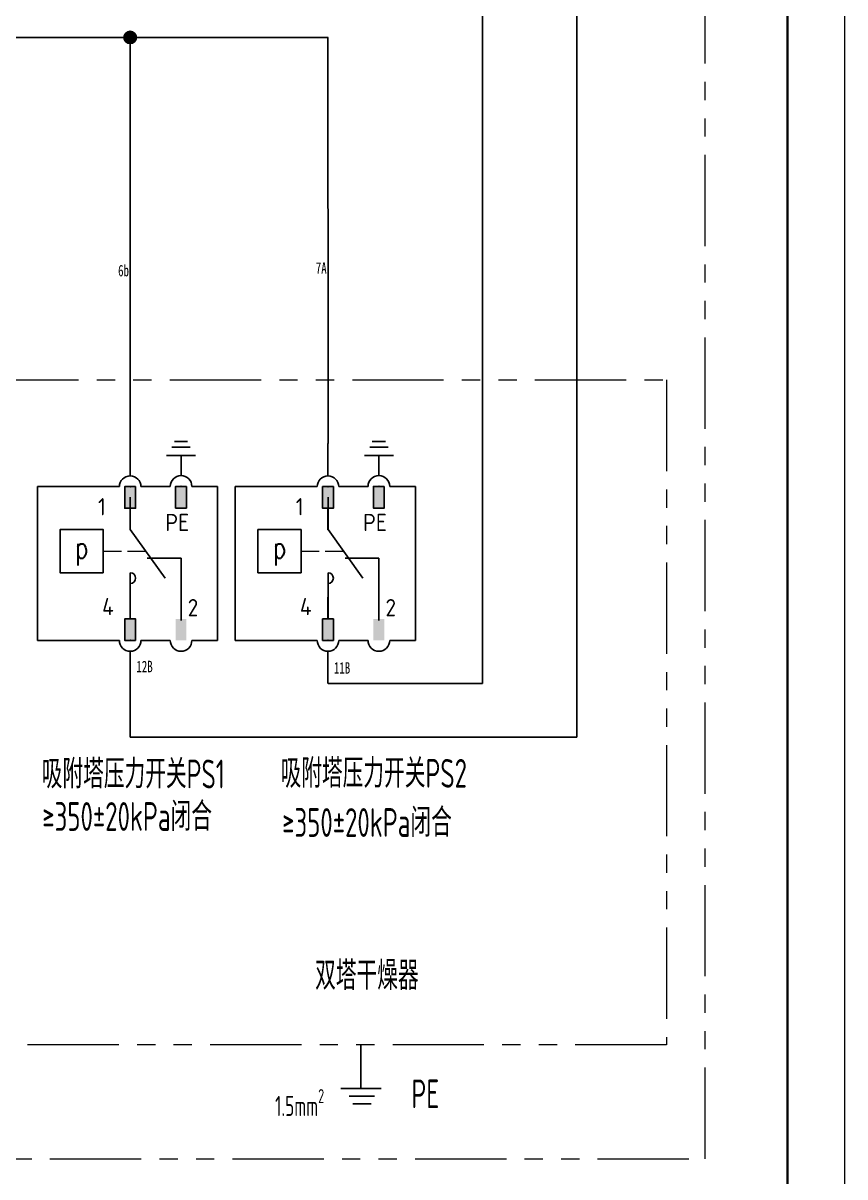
# Model space of a CAD drawing. Header units: millimetres. Extents: x 0 to 841, y 0 to 594.
# Drawn here: x 697.1 to 840, y 114.3 to 315 of the extents above; entities that cross this region are included whole.
import ezdxf
from ezdxf.enums import TextEntityAlignment as Align

# ---------------------------------------------------------------- set-up
doc = ezdxf.new("R2010")
doc.units = ezdxf.units.MM
for name, pattern in [('CENTER2', [12, 7, -1, 1, -1, 1, -1]), ('PHANTOM2', [31.75, 15.875, -3.175, 3.175, -3.175, 3.175, -3.175]), ('虚线', [2, 1, -1])]:
    doc.linetypes.add(name, pattern=pattern)
for name, color, linetype, lineweight in [('AM_3', 3, '虚线', 13), ('BLK_0.5mm^2', 7, 'Continuous', 18), ('MISC', 2, 'Continuous', 18), ('双点划线', 6, 'CENTER2', 18), ('尺寸线层', 3, 'Continuous', 13), ('标注', 3, 'Continuous', 18), ('粗实线层', 7, 'Continuous', 25)]:
    doc.layers.add(name, color=color, linetype=linetype, lineweight=lineweight)
doc.layers.add('触点标识', color=11, linetype='Continuous')
doc.styles.add('PIN', font='simplex.shx', dxfattribs={"width": 0.75, "bigfont": 'gbcbig.shx'})
doc.styles.add('WD_IEC', font='isocp2.shx', dxfattribs={"width": 0.9, "bigfont": 'gbcbig.shx'})
doc.styles.add('标准', font='isoct2.shx')
doc.styles.add('海泰标注样式', font='isocp.shx', dxfattribs={"width": 0.7, "bigfont": 'gbcbig.shx'})
doc.styles.add('海泰汉字样式', font='仿宋_GB2312.ttf', dxfattribs={"width": 0.7})

# ---------------------------------------------------------------- blocks, each defined once
blk = doc.blocks.new('NJHT-A1')
at = {"color": 7, "linetype": 'Continuous', "lineweight": 18}
blk.add_line((840, 0), (840, 594), dxfattribs=at)
at = {"color": 7, "linetype": 'Continuous', "lineweight": 35}
blk.add_line((830, 10), (830, 584), dxfattribs=at)
at = {"color": 2, "linetype": 'Continuous', "lineweight": 18, "style": '海泰汉字样式', "width": 0.6}
blk.add_attdef('5', text='', height=5, rotation=180, dxfattribs=at).set_placement((50, 578.5), align=Align.MIDDLE_CENTER)
at = {"color": 2, "linetype": 'Continuous', "lineweight": 18, "style": '海泰汉字样式'}
for tag, height, width, p in [('1', 5, 0.7, (805, 59.25)), ('2', 5, 0.7, (805, 51.75)), ('7', 5, 0.7, (755, 50.5)), ('3', 5, 0.6, (805, 38)), ('12', 3.5, 0.7, (668, 34.5)), ('13', 3.5, 0.6, (682, 34.5)), ('20', 3.5, 0.7, (708, 34.5)), ('21', 3.5, 0.6, (722, 34.5)), ('14', 3.5, 0.7, (668, 27.5)), ('15', 3.5, 0.6, (682, 27.5)), ('22', 3.5, 0.7, (708, 27.5)), ('23', 3.5, 0.6, (722, 27.5)), ('8', 3.5, 0.7, (762, 22.5)), ('9', 3.5, 0.7, (774, 22.5)), ('4', 5, 0.6, (805, 22.5)), ('16', 3.5, 0.7, (668, 20.5)), ('17', 3.5, 0.6, (682, 20.5)), ('24', 3.5, 0.7, (708, 20.5)), ('25', 3.5, 0.6, (722, 20.5)), ('18', 3.5, 0.7, (668, 13.5)), ('19', 3.5, 0.6, (682, 13.5)), ('26', 3.5, 0.7, (708, 13.5)), ('27', 3.5, 0.6, (722, 13.5)), ('11', 3.5, 0.7, (742.5, 13.5)), ('10', 3.5, 0.7, (767.5, 13.5)), ('6', 3.5, 0.7, (811.57, 13.5))]:
    blk.add_attdef(tag, text='', height=height, dxfattribs=dict(at, width=width)).set_placement(p, align=Align.MIDDLE_CENTER)
blk = doc.blocks.new('bfcgb')
blk.add_hatch(color=256).paths.add_polyline_path([(1495.06, 338, 1), (1492.9, 338, 1)])
blk.add_circle((1493.98, 338), 1.08)
blk = doc.blocks.new('gwae')
blk.add_hatch(color=256).paths.add_polyline_path([(413.18, 275.01), (413.18, 278.76), (411.3, 278.76), (411.3, 275.01)], flags=0)
for p, q in [((412.24, 286.26), (412.24, 280.64)), ((412.24, 275.01), (412.24, 271.26))]:
    blk.add_line(p, q)
blk.add_lwpolyline([(413.18, 278.76), (411.3, 278.76), (411.3, 275.01), (413.18, 275.01)], close=True)
blk.add_arc((412.24, 278.76), 1.88, 0, 180)
blk.add_point((412.24, 278.76))
blk = doc.blocks.new('ftest')
for points in [[(1925.35, -430.96), (1925.35, -427.21), (1923.47, -427.21), (1923.47, -430.96)], [(1925.35, -450.24), (1925.35, -453.99), (1923.47, -453.99), (1923.47, -450.24)]]:
    blk.add_hatch(color=256).paths.add_polyline_path(points, flags=0)
at = {"color": 2}
for p, q in [((1925.55, -419.39), (1923.27, -419.39)), ((1926, -420.37), (1922.82, -420.37)), ((1926.93, -421.83), (1921.89, -421.83))]:
    blk.add_line(p, q, dxfattribs=at)
for p, q in [((1924.41, -421.83), (1924.41, -425.34)), ((1913.69, -427.24), (1899.43, -427.24)), ((1899.43, -427.24), (1899.43, -453.99)), ((1917.44, -427.21), (1922.54, -427.21)), ((1926.29, -427.21), (1930.76, -427.21)), ((1930.76, -453.99), (1930.76, -427.21)), ((1915.57, -434.71), (1915.57, -429.09)), ((1915.57, -434.71), (1921.62, -443.15)), ((1918.54, -439.7), (1924.41, -439.7)), ((1924.41, -439.7), (1924.41, -450.5)), ((1915.57, -449.71), (1915.57, -442.21)), ((1915.57, -450.24), (1915.57, -446.49)), ((1899.43, -453.99), (1913.69, -453.99)), ((1917.44, -453.99), (1922.54, -453.99)), ((1926.29, -453.99), (1930.76, -453.99))]:
    blk.add_line(p, q)
for points in [[(1925.35, -427.21), (1923.47, -427.21), (1923.47, -430.96), (1925.35, -430.96)], [(1910.88, -442.21), (1910.88, -434.71), (1903.38, -434.71), (1903.38, -442.21)], [(1916.5, -453.99), (1914.63, -453.99), (1914.63, -450.24), (1916.5, -450.24)]]:
    blk.add_lwpolyline(points, close=True)
for centre, radius, start, end in [((1924.41, -427.21), 1.88, 0, 180), ((1915.57, -443.15), 0.938, 270, 90), ((1924.41, -453.99), 1.88, 180, 0)]:
    blk.add_arc(centre, radius, start, end)
for p in [(1924.41, -427.21), (1915.57, -453.99)]:
    blk.add_point(p)
at = {"layer": 'MISC'}
for p, q in [((1910.88, -438.46), (1914.04, -438.46)), ((1915.1, -438.46), (1918.26, -438.46))]:
    blk.add_line(p, q, dxfattribs=at)
blk.add_blockref('gwae', (1503.32, -706))
at = {"xscale": -1, "rotation": 180}
blk.add_blockref('gwae', (1503.32, -175.23), dxfattribs=at)
at = {"insert": (1907.13, -438.46), "char_height": 3.75, "width": 3.817, "attachment_point": 5, "style": 'PIN'}
blk.add_mtext('\\T1;p', dxfattribs=at)
at = {"layer": 'AM_3', "style": 'WD_IEC'}
for tag, p in [('1', (1911.31, -432.23)), ('PE', (1925.82, -434.97)), ('4', (1912.71, -449.59)), ('2', (1927.4, -449.79))]:
    blk.add_attdef(tag, text='', height=3, dxfattribs=at).set_placement(p, align=Align.RIGHT)

msp = doc.modelspace()

# ---------------------------------------------------------------- linework, layer by layer
for p, q in [((793.37322, 334.72197), (793.37322, 245.43164)), ((776.96626, 324.22351), (776.96626, 245.43164)), ((713.18591, 312.50586), (638.66903, 312.50586)), ((750.10412, 312.50586), (713.18591, 312.50586)), ((715.70817, 241.87564), (715.70548, 311.42586)), ((750.10538, 252.93164), (750.10261, 312.50586)), ((750.10538, 241.87564), (750.10538, 252.93164)), ((776.96626, 245.43164), (776.96626, 200.12284)), ((793.37322, 245.43164), (793.37322, 190.80413)), ((755.836, 137.27649), (755.836, 129.6651))]:
    msp.add_line(p, q)
at = {"color": 1}
for p, q in [((752.33083, 129.6651), (759.34117, 129.6651)), ((753.80554, 128.37718), (758.21527, 128.37718)), ((754.42743, 127.02164), (757.59339, 127.02164))]:
    msp.add_line(p, q, dxfattribs=at)
at = {"layer": '双点划线', "linetype": 'PHANTOM2'}
for p, q in [((815.6868, 117.45651), (815.6868, 407.62254)), ((532.09131, 252.93164), (808.98008, 252.93164)), ((808.98008, 252.93164), (808.98008, 137.27649)), ((808.98008, 137.27649), (532.09131, 137.27649)), ((35.00004, 117.45651), (815.6868, 117.45651))]:
    msp.add_line(p, q, dxfattribs=at)
at = {"layer": '粗实线层'}
for p, q in [((715.70798, 200.2538), (715.70798, 190.80413)), ((750.10519, 200.12284), (776.96626, 200.12284)), ((715.70798, 190.80413), (793.37322, 190.80413))]:
    msp.add_line(p, q, dxfattribs=at)

# ---------------------------------------------------------------- block references
for name, p in [('NJHT-A1', (0, 0)), ('bfcgb', (-778.2772, -25.49522))]:
    msp.add_blockref(name, p)
for p in [(-1199.85879, 661.61258), (-1165.46158, 661.61258)]:
    msp.add_blockref('ftest', p, dxfattribs=at).add_auto_attribs({'PE': 'PE', '2': '2', '4': '4', '1': '1'})

# ---------------------------------------------------------------- texts
at = {"layer": 'BLK_0.5mm^2', "char_height": 5, "width": 35.8096004, "attachment_point": 1, "line_spacing_factor": 0.99982, "style": '标准'}
for s, insert in [('{\\Fisocp2,gbcbig|c134;\\C3;吸附塔压力开关\\W0.7;PS1}', (700.31533, 186.88882)), ('{\\Fisocp2,gbcbig|c134;\\C3;吸附塔压力开关\\W0.7;PS2}', (741.85248, 187.00551)), ('{\\Fisocp2,gbcbig|c134;\\C3;双塔干燥器}', (747.86182, 151.84844))]:
    msp.add_mtext(s, dxfattribs=dict(at, insert=insert))
at = {"layer": '尺寸线层', "char_height": 5, "attachment_point": 1, "style": '海泰标注样式'}
for insert, width in [((700.41943, 179.50002), 43.9661139), ((742.13447, 178.45339), 44.4676846)]:
    msp.add_mtext('{\\Fisocp2,gbcbig|c134;≥}3{\\Fisocp,@extfont2|c134;5\\Fisocp,@extfont2|c128;0%%P20kPa\\Fisocp2,gbcbig|c134;\\W1;闭合}', dxfattribs=dict(at, insert=insert, width=width))
at = {"layer": '尺寸线层', "insert": (764.60979, 131.25134), "char_height": 5, "width": 26.6587087, "attachment_point": 1, "line_spacing_factor": 0.99982, "style": '标准'}
msp.add_mtext('{\\Fisocp2,gbcbig|c134;\\W0.7;\\C3;PE}', dxfattribs=at)
at = {"layer": '标注', "color": 2, "insert": (740.89828, 129.58734), "char_height": 3.5, "width": 12.7561908, "attachment_point": 1, "style": '海泰标注样式'}
msp.add_mtext('\\A1;1.5mm{\\H0.7x;\\S2^ ;}', dxfattribs=at)
at = {"layer": '触点标识', "char_height": 2, "attachment_point": 1, "style": '海泰汉字样式'}
for s, width, insert in [('6b', 8.7629206, (713.59751, 272.95268)), ('7A', 4.2119875, (747.9725, 273.39777)), ('12B', 4.753045, (716.76501, 204.08704)), ('11B', 4.15694, (751.11607, 203.84187))]:
    msp.add_mtext_dynamic_manual_height_columns(s, width=width, gutter_width=10, heights=[0], dxfattribs=dict(at, insert=insert))

doc.saveas('drawing.dxf')
